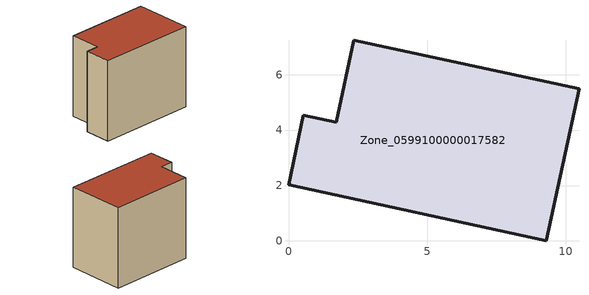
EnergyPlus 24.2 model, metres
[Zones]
Zone_0599100000017582
 floor ground (C_G): 9.3,0 0,2.03 0.54,4.54 1.72,4.28 2.36,7.25 10.48,5.5 z0
 wall outside (C_F): 0,2.03 9.3,0 10.48,5.5 2.36,7.25 1.72,4.28 0.54,4.54 0,2.03 z0:7.86
 roof outside (C_R): 2.36,7.25 1.72,4.28 0.54,4.54 0,2.03 9.3,0 10.48,5.5 z7.86
[BUILDING]
Pand.0599100000017582: North Axis=0; Terrain=City; Loads Convergence Tolerance Value=0.04; Temperature Convergence Tolerance Value=0.4; Solar Distribution=FullExterior; Maximum Number of Warmup Days=25; Minimum Number of Warmup Days=1
[Site:Location]
Rotterdam.The.Hague.AP_ZH_NLD Design_Conditions: Latitude=51.96; Longitude=4.45; Time Zone=1; Elevation=-4.5
[SITE:GROUNDTEMPERATURE:BUILDINGSURFACE]
18, 18, 18, 18, 18, 18, 18, 18, 18, 18, 18, 18
[MATERIAL] Thermal Absorptance=0.9; Solar Absorptance=0.7; Visible Absorptance=0.7
Name | Roughness | Thickness | Conductivity | Density | Specific Heat
G.TC.1975-1991 | MediumSmooth | 0.15 | 0.288461 | 540 | 1210
F.TC.1975-1991 | Rough | 0.3 | 0.230769 | 1920 | 840
R.TC.1975-1991 | MediumRough | 0.2 | 0.153846 | 1500 | 1000
[CONSTRUCTION]
C_G: G.TC.1975-1991
C_F: F.TC.1975-1991
C_R: R.TC.1975-1991
[ZONE]
Zone_0599100000017582: Type=1; Multiplier=1; Ceiling Height=Autocalculate; Volume=Autocalculate; Floor Area=autocalculate; Part of Total Floor Area=Yes
[ZONEINFILTRATION:DESIGNFLOWRATE]
Infil_Zone_0599100000017582: Zone or ZoneList or Space or SpaceList=Zone_0599100000017582; Schedule=AlwaysOn; Design Flow Rate Calculation Method=Flow/Area; Flow Rate per Floor Area=0.003; Constant Term Coefficient=1; Temperature Term Coefficient=0; Velocity Term Coefficient=0; Velocity Squared Term Coefficient=0
[HVACTEMPLATE:ZONE:IDEALLOADSAIRSYSTEM]
Zone_0599100000017582: Maximum Heating Supply Air Temperature=50; Minimum Cooling Supply Air Temperature=13; Maximum Heating Supply Air Humidity Ratio=0.0156; Minimum Cooling Supply Air Humidity Ratio=0.0077; Heating Limit=NoLimit; Cooling Limit=NoLimit; Dehumidification Control Type=ConstantSensibleHeatRatio; Cooling Sensible Heat Ratio=0.7; Dehumidification Setpoint=60; Humidification Control Type=None; Humidification Setpoint=30; Outdoor Air Method=None; Outdoor Air Flow Rate per Person=0.00944; Outdoor Air Flow Rate per Zone Floor Area=0; Outdoor Air Flow Rate per Zone=0; Demand Controlled Ventilation Type=None; Outdoor Air Economizer Type=NoEconomizer; Heat Recovery Type=None; Sensible Heat Recovery Effectiveness=0.7; Latent Heat Recovery Effectiveness=0.65
[ZONECONTROL:THERMOSTAT]
ThermostatControl_Zone_0599100000017582: Zone or ZoneList=Zone_0599100000017582; Control Type Schedule=DualSetpointControlType; Control 1=Thermostat_Zone_0599100000017582; Temperature Difference Between Cutout And Setpoint=0
[THERMOSTATSETPOINT:DUALSETPOINT]
Thermostat_Zone_0599100000017582: Heating Setpoint Temperature Schedule=HeatingSetpoint_Zone_0599100000017582; Cooling Setpoint Temperature Schedule=CoolingSetpoint_Zone_0599100000017582
[SCHEDULE:COMPACT]
HeatingSetpoint_Zone_0599100000017582: Through: 12/31, For: AllDays, Until: 24:00, 21
CoolingSetpoint_Zone_0599100000017582: Through: 12/31, For: AllDays, Until: 24:00, 24
DualSetpointControlType: Through: 12/31, For: AllDays, Until: 24:00, 4
AlwaysOn: Through: 12/31, For: AllDays, Until: 24:00, 1
